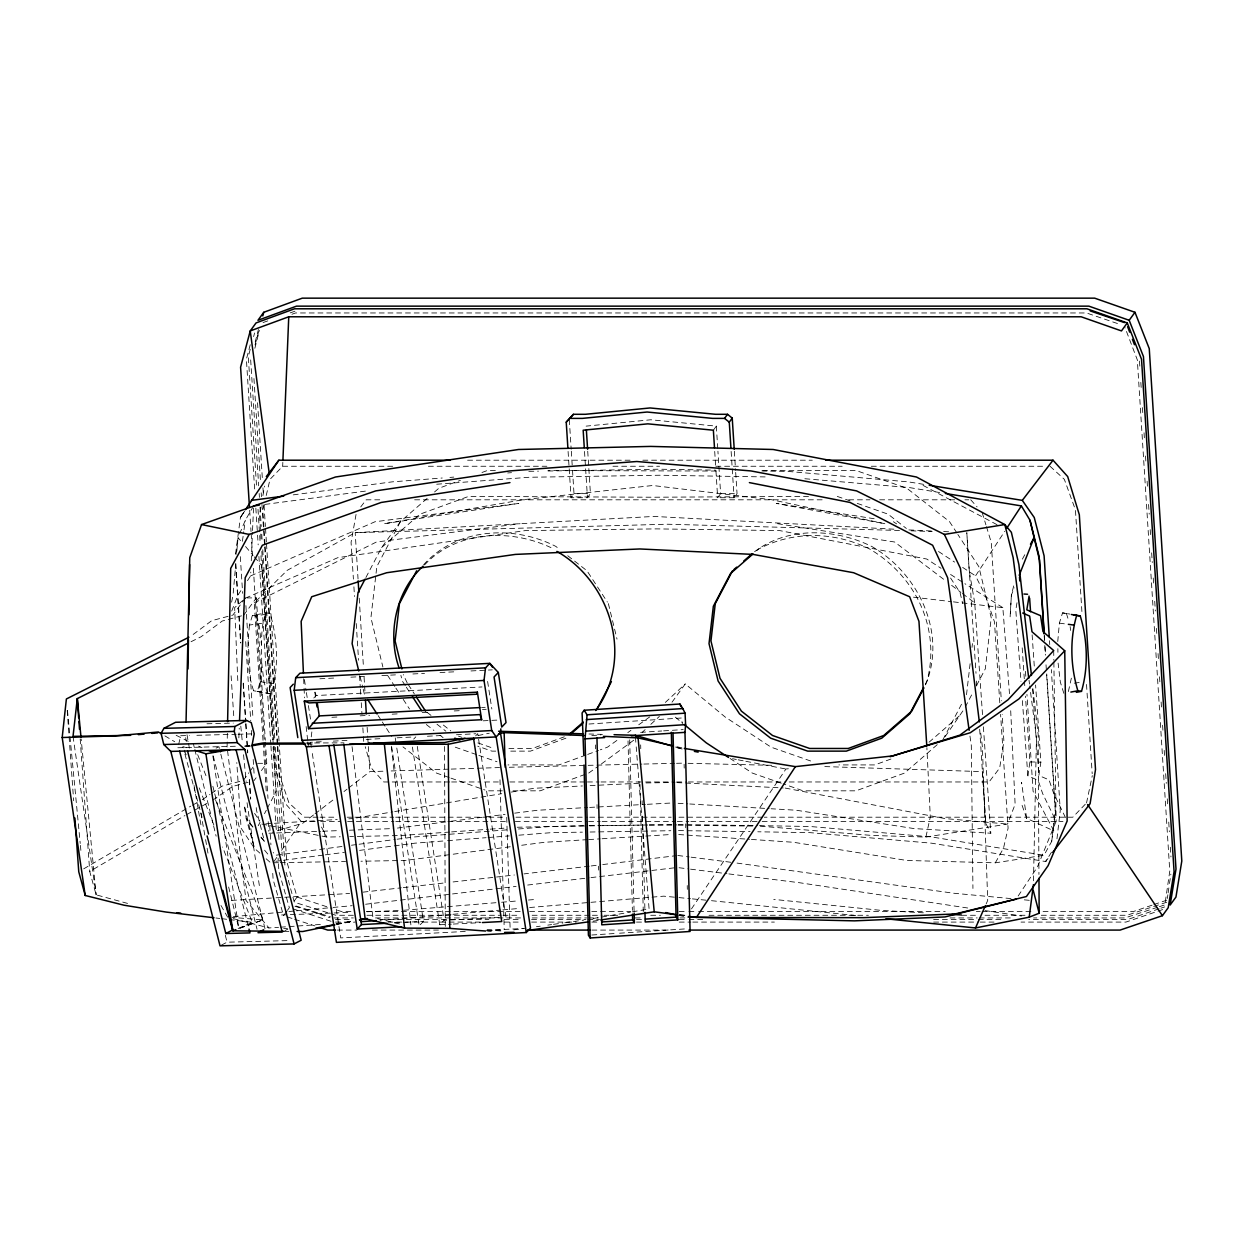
<?xml version="1.0" encoding="UTF-8"?>
<svg xmlns="http://www.w3.org/2000/svg" width="1244" height="1244" viewBox="0 0 1244 1244"><rect width="100%" height="100%" fill="white"/><g stroke="black" fill="none" stroke-linecap="round" stroke-linejoin="round"><path stroke-width="0.75" stroke-dasharray="5 3.75" d="M227.357 733.291L227.092 746.882L246.017 900.438L268.968 927.962L278.563 927.309M1033.484 880.783L1036.454 737.676L1029.752 685.973M238.848 737.879L239.237 728.222M266.216 495.516L270.026 479.344L282.683 466.251L282.839 462.364M247.463 580.684L250.635 575.894L250.79 572.116M251.272 560.764L252.47 532.401M252.548 530.504L253.605 505.919M233.219 593.139L235.707 564.434M236.858 551.03L238.024 537.641L245.317 520.272L252.672 507.505M249.453 625.048C247.307 646.88 246.374 669.801 253.636 690.809L271.347 693.934C278.92 668.059 277.785 639.183 270.057 613.447L266.2 612.857L252.423 615.438L249.453 625.048L263.028 623.135L266.2 612.857M263.028 623.135C259.047 645.714 265.345 669.474 257.244 691.353L253.636 690.809M1057.758 641.515L1059.375 623.135L1062.547 612.857L1069.871 614.085M1071.364 678.151L1068.223 692.224M751.438 839.436L793.532 842.281L906.736 860.459L995.309 862.823L1043.98 855.266L1051.693 841.426L1055.223 809.704L1046.499 672.538M966.51 694.743L970.242 662.554M971.999 647.409L972.435 643.614M1056.98 838.798L1060.261 810.326L1051.335 669.599M311.249 736.883L312.12 729.668M236.002 554.497L238.024 537.641L240.527 540.596M235.567 553.953L240.434 517.488L243.544 512.575M242.409 541.311L243.731 531.748M243.995 529.835L245.317 520.272M1167.323 898.479L1167.867 894.747M1168.132 892.865L1169.236 885.386M1169.5 883.52L1170.868 874.159M1018.183 895.975L1037.341 867.146L1056.14 821.258L1042.643 793.61L1038.118 780.315L1027.855 775.852L1029.939 761.903L1025.476 696.173M1065.47 817.572L1053.637 793.283L1049.034 779.864L1038.88 775.541L1040.87 762.168L1035.583 685.024M1017.001 602.734L1015.788 609.98L1020.982 681.339M260.867 507.101L259.498 514.736L260.602 532.105M262.904 495.641L264.599 486.109M356.048 514.441L351.072 542.384L353.405 579.098M1051.693 841.426L1055.565 812.69L1046.748 673.875M231.586 602.174L232.69 596.84M1086.525 802.94L1092.31 775.618M760.286 826.171L872.464 835.486L925.894 837.072L930.31 816.966L926.873 747.706M264.101 504.504L262.826 509.884L265.05 544.794M178.669 744.316L180.707 735.733L189.477 735.499M1013.704 585.893L1011.388 595.052L1010.112 617.086L1011.388 595.052L1014.233 587.883M255.222 341.976L258.41 329.442M254.864 348.289L259.421 330.375M250.246 344.712L246.39 359.236L254.74 490.727M250.231 349.331L248.302 356.577L256.544 486.14M253.62 336.626L254.585 332.988M255.067 344.961L258.939 330.438M925.894 837.072L1007.562 824.057L1015.12 804.277L1010.532 707.074M231.711 611.084L237.946 595.052L242.176 588.661M986.181 903.875L987.705 900.438L982.402 746.882L980.288 729.606M258.223 825.721L260.012 822.284M264.505 813.685L266.309 810.233M267.196 808.522L276.184 791.324L273.353 746.291M365.907 577.511L381.628 547.531L400.428 521.64L427.438 498.16M400.428 521.64L376.839 566.595L370.914 617.724L382.888 667.017M925.318 684.231L927.044 680.95C940.853 628.36 915.786 576.314 869.774 549.086C834.771 531.577 793.423 530.535 758.607 549.086L755.792 551.527M925.52 684.869C947.182 633.274 918.476 573.328 871.702 546.427C834.848 528.311 786.83 526.228 753.522 552.523M942.921 739.698L962.141 703.062M945.129 736.65L964.349 708.8M965.22 707.136L973.072 692.162M976.571 685.491L985.31 668.837L991.235 617.724L978.81 566.595L957.88 534.485M1022.381 559.131L1025.087 554.171M995.309 862.823L1003.488 848.268L1008.091 828.193L1000.58 714.367M1051.475 852.233L1045.644 861.532L931.554 843.183L810.015 832.64L757.798 831.785M243.42 512.823L240.434 517.488L244.71 511.113M999.803 702.782L994.454 621.767L985.201 595.052L975.529 575.894L1004.717 531.359M691.477 908.913L785.928 769.01L789.722 768.621M273.944 861.532L277.241 856.727M281.611 850.321L301.328 821.522L318.682 821.522M588.832 468.568L590.418 493.65L587.463 497.74L571.043 497.74L573.997 493.65L572.411 468.568M286.462 911.681L283.57 915.677L273.136 879.648L272.529 869.976M287.426 910.359L289.37 907.685L278.936 871.655L278.081 858.127M294.19 901.045L297.083 897.048L286.664 861.019L279.169 743.057M713.372 430.206L716.326 426.132L650.83 419.772L586.126 426.132M735.686 472.425L737.039 493.65L734.084 497.74L717.664 497.74L720.618 493.65L717.928 451.214M672.009 702.207L685.273 683.92L725.065 716.933L771.093 747.178L812.83 761.748M245.426 597.913L232.892 615.065L211.713 620.678L190.534 636.415M243.249 780.486L248.955 772.695M250.091 771.124L253.512 766.444M243.606 615.282L256.388 597.913L247.245 597.913M253.963 780.703L256.093 777.795M261.427 770.565L266.745 763.318L265.423 742.17M360.744 506.899L366.187 499.808L381.69 499.808M1047.977 858.484L1045.644 861.532L1048.008 858.453M313.799 697.993L316.147 695.536L481.972 686.952M308.465 744.534L310.611 742.295L321.932 741.704M413.677 739.091L415.807 736.852M475.643 735.873L477.758 733.649L505.981 917.092L503.867 919.316M420.254 924.712L423.458 921.353L396.416 745.56M412.417 747.053L439.754 924.759L444.03 920.296L502.109 917.294M1085.281 804.23L1072.81 817.199L764.314 817.199M263.013 740.32L254.258 602.889L287.193 570.358L355.193 532.65L654.095 516.431L897.282 529.369M665.353 702.409L685.273 683.92M633.725 740.196L599.639 765.231M642.277 732.265L645.123 729.637M650.814 724.35L659.367 716.42M242.704 600.525L234.649 607.647L237.946 684.138M434.545 491.971L438.805 488.27L460.389 480.371M381.628 547.531L420.006 514.176L468.568 496.418L652.976 497.227L808.958 496.418M423.66 564.714C456.61 527.845 513.508 524.688 555.866 546.427L558.836 548.759M424.531 564.932C457.326 529.757 512.839 528.249 553.938 549.086M929.019 742.233L961.721 713.807M937.245 744.643L904.543 773.068L855.981 790.826L803.111 790.826L783.145 783.844M313.488 814.991L302.821 823.201L272.498 832.174M315.012 813.825L334.823 798.586M343.966 791.557L347.014 789.209M348.538 788.027L369.857 771.622L383.416 771.202M616.868 740.444L607.492 747.178L600.308 749.805M627.816 732.607L630.941 730.368M638.747 724.77L649.679 716.933M588.692 773.068L598.069 766.351M212.911 800.063L232.597 786.457L250.402 781.652M202.305 799.705L209.925 794.481M211.449 793.439L222.116 786.115L241.492 780.968M83.706 868.841L190.783 806.143M127.557 903.408L96.13 894.84L89.724 871.469L184.921 815.551M192.431 805.226L197.361 802.473M186.569 814.649L193.162 810.995M194.795 810.093L209.614 801.898M216.098 748.142L218.913 746.68L220.343 752.325M221.432 945.113L227.061 942.19L290.458 940.542M285.016 930.59L287.846 929.128M254.258 602.889L376.419 542.011L520.07 523.708M191.063 641.702L201.108 636.741L222.225 621.036L241.818 615.764M245.395 598.162L337.839 557.654L525.372 530.582L656.459 528.887L779.646 530.582L926.749 559.038L941.055 568.29M238.117 928.506L252.299 922.317L222.552 847.009M250.635 575.894L375.05 521.734L518.795 503.4L384.101 523.74L523.024 499.73L652.727 485.502L771.607 499.73L885.013 523.74L776.256 503.4L874.174 518.732M481.972 472.487L487.368 470.512L496.807 470.512M564.325 736.806L532.416 748.468L507.319 748.468M565.942 738.159L530.488 751.127L507.319 751.127M585.924 755.061L558.945 764.92L507.956 764.92M587.712 754.408L598.504 750.459M585.1 774.39L540.145 790.826L511.813 790.826M890.968 759.011L874.781 764.92L838.907 764.92M239.89 928.257L262.919 919.922L214.699 797.808M263.059 322.569L268.486 320.625M290.241 312.882L295.668 310.953M291.936 314.25L295.559 312.959L1086.463 312.959L1120.735 324.637M228.647 887.019L238.832 928.444L262.919 919.922L232.317 917.388M1152.037 905.197L1133.642 911.448L1042.348 911.448M1153.872 904.559L1166.748 900.174M1159.113 908.804L1127.841 919.44L1028.788 919.44M1160.947 908.167L1164.633 906.923M1162.705 909.566L1125.913 922.084L1021.044 922.084M1166.763 902.227L1126.877 915.273L1039.409 915.273M1157.589 907.249L1124.949 917.932L1033.609 917.932M1159.408 906.658L1164.851 904.87L1169.78 871.189L1137.327 359.889L1125.027 327.654M478.1 735.546L489.296 733.198M336.797 924.51L353.794 920.995M336.673 924.09L353.747 920.84M336.782 924.168L353.887 920.949M252.423 615.438L256.031 615.982L270.057 613.447M244.773 746.244L250.495 745.234M246.747 746.695L250.464 746.058M593.093 918.507L630.428 912.147M632.294 911.821L649.088 908.96L636.213 746.866M356.499 817.946L392.809 811.881M394.721 811.554L501.736 793.688M511.3 792.086L534.236 788.261L582.41 785.959M593.201 921.151L598.924 920.265M1074.256 683.174L1081.052 682.225M513.725 929.874L523.195 928.553M536.444 926.702L540.223 926.174M547.795 925.116L551.574 924.587M553.471 924.323L562.941 923.001M564.823 922.737L583.747 920.094M265.003 504.411L367.649 490.82M341.976 846.495L275.422 855.266L273.229 852.498M351.477 845.236L357.183 844.489M359.081 844.241L395.203 839.467M397.116 839.218L414.221 836.963L508.78 829.717M293.242 494.863L392.171 481.863L442.226 478.007M275.857 861.283L281.564 860.537M283.461 860.288L323.44 855.079M325.337 854.83L344.37 852.358M359.594 850.383L414.796 843.183L445.632 840.82M510.227 846.76L405.171 860.459L360.978 861.237M521.687 845.267L544.623 842.281L586.764 839.684M397.427 828.069L449.317 821.475M451.245 821.227L505.08 814.385M514.689 813.156L537.75 810.233L587.728 807.527M589.283 866.182L523.957 873.91M591.195 865.948L600.821 864.782M602.749 864.549L675.881 855.716M365.627 904.248L516.104 886.412M527.674 885.044L589.081 877.813M590.993 877.595L675.228 867.721M363.061 892.15L401.361 887.812M403.289 887.594L445.414 882.82M453.08 881.949L514.378 874.999M233.374 916.641L287.022 911.696M288.935 911.51L294.688 910.981M296.601 910.81L331.091 907.622M333.003 907.451L352.161 905.679M451.028 914.464L380.104 920.373M452.94 914.293L500.865 910.064M502.794 909.893L520.039 908.369M529.633 907.529L589.034 902.475M590.947 902.32L663.767 896.162L677.125 897.437M403.771 910.25L499.699 902.398M501.612 902.242L518.888 900.811M528.467 900.034L536.148 899.396M449.924 477.401L453.765 477.105M507.676 472.953L511.517 472.658M518.437 828.986L551.232 826.467L587.774 825.907M447.56 840.664L486.109 837.694M488.037 837.539L509.231 835.906M518.872 835.175L551.636 832.64L582.394 832.143M436.691 484.227L529.213 477.261L659.818 475.239L766.195 476.934M449.675 832.049L401.408 835.486L349.797 836.59M451.603 831.909L488.286 829.297M490.214 829.157L507.599 827.929M517.255 827.244L587.121 825.689M280.475 927.184L322.631 924.308M336.035 923.39L355.193 922.068M588.987 724.024L681.417 718.006L682.194 722.966M591.817 735.546L600.976 734.94M640.598 732.358L661.699 730.99M663.612 730.866L683.22 729.59M591.817 935.006L596.933 934.664M600.339 934.446L617.615 933.327M619.528 933.202L643.786 931.616M645.698 931.492L668.728 929.983M670.656 929.859L686.626 928.817M588.676 839.576L600.168 838.86M602.08 838.751L671.045 834.506M265.703 823.823L337.217 819.516M348.818 818.816L352.674 818.583M231.493 900.392L274.1 897.904M276.028 897.779L349.611 893.472M589.656 807.418L645.387 804.401M647.315 804.308L670.376 803.064M319.91 678.773L335.413 677.98M350.901 677.171L364.461 676.472M381.892 675.57L395.452 674.87M412.884 673.968L424.515 673.362M440.003 672.553L455.506 671.76M470.994 670.951L486.497 670.143M488.425 670.049L492.313 669.847M481.583 707.494L485.222 707.307M331.899 717.29L339.41 716.902M360.138 715.829L369.546 715.331M392.155 714.165L399.666 713.776M422.214 712.61L429.755 712.221M454.231 710.946L459.891 710.666M482.454 709.484L486.217 709.298M483.061 720.82L498.175 720.043M333.268 741.129L350.699 740.227M366.187 739.418L381.675 738.609M397.1 737.816L412.075 737.039M427.423 736.246L440.982 735.546M456.47 734.753L475.83 733.742M394.41 922.861L423.458 921.353M439.754 924.759L451.385 924.168M453.314 924.059L480.433 922.659M465.256 931.461L340.7 937.898L311.777 749.945M486.559 930.356L524.859 928.382M590.122 785.602L638.312 783.3M646.009 782.927L674.963 782.507M281.579 914.962L351.414 912.319M366.933 911.743L401.859 910.421M268.922 833.231L274.675 833.029M276.603 832.951L320.703 831.287M322.616 831.225L339.876 830.572M349.471 830.214L393.57 828.551M391.16 770.953L449.255 769.15M451.183 769.087L499.606 767.564M509.278 767.268L586.219 765.387M206.955 723.775L233.281 723.091M196.863 735.313L236.22 734.287M238.07 734.24L252.47 733.867M177.845 747.753L235.66 746.244M244.866 746.011L250.184 745.871M283.679 928.537L287.395 928.444M588.148 765.34L641.951 764.096M643.863 764.049L674.606 763.349M676.534 763.303L682.287 763.163M261.846 824.057L326.845 837.072L340.234 836.792M528.84 471.321L538.45 471.165M548.044 471.009L659.413 469.206L715.424 470.139M590.091 832.018L670.827 830.712M678.524 830.588L750.054 831.645M278.376 862.683L270.694 862.823L265.267 857.971M280.304 862.652L345.614 861.501M589.703 825.876L647.393 824.974M649.306 824.943L676.238 824.523M678.151 824.492L757.534 825.643M589.065 825.674L600.712 825.549M602.656 825.534L647.346 825.067M649.29 825.052L676.176 825.192M716.233 471.041L547.982 470.559M762.619 470.761L856.074 470.512L906.892 488.27L949.514 521.64L956.838 532.883M305.822 743.01L343.95 742.855M307.486 744.052L313.208 744.052M467.588 460.202L631.283 460.202M642.837 460.202L812.301 460.202M282.683 466.251L393.415 466.251M428.371 466.251L546.878 466.251M612.934 466.251L659.553 466.251M715.891 466.251L842.172 466.251M871.313 466.251L1044.214 466.251M573.997 493.65L590.418 493.65M720.618 493.65L737.039 493.65M414.641 499.808L823.481 499.808M848.672 499.808L869.976 499.808M879.663 499.808L955.236 499.808M964.924 499.808L968.796 499.808M495.734 751.127L491.878 751.127L477.743 746.182M257.617 763.318L266.745 763.318M449.706 781.963L383.743 781.963L371.334 768.046L365.238 746.711M451.634 781.963L480.744 781.963M484.616 781.963L500.135 781.963M509.838 781.963L585.504 781.963M587.448 781.963L599.079 781.963M601.023 781.963L643.708 781.963M645.652 781.963L674.746 781.963M676.689 781.963L686.393 781.963M688.336 781.963L785.337 781.963M789.209 781.963L989.042 781.963L999.663 768.046L1003.908 741.377L1002.182 714.336M502.374 790.826L487.275 790.826L483.636 789.551M318.075 817.199L304.485 817.199L288.966 802.94L279.698 775.618L277.863 746.524M320.003 817.199L337.466 817.199M347.169 817.199L353.001 817.199M354.929 817.199L393.742 817.199M395.685 817.199L486.87 817.199M488.814 817.199L506.277 817.199M515.965 817.199L587.759 817.199M589.703 817.199L671.185 817.199M678.944 817.199L762.385 817.199M320.61 821.522L339.892 821.522M347.605 821.522L393.882 821.522M395.81 821.522L445.943 821.522M447.871 821.522L507.645 821.522M515.358 821.522L586.702 821.522M588.63 821.522L600.199 821.522M602.127 821.522L675.399 821.522M677.327 821.522L688.896 821.522M690.824 821.522L760.239 821.522M762.168 821.522L1062.982 821.522M350.948 911.448L341.229 911.448L333.874 909.053M366.482 911.448L399.495 911.448M401.439 911.448L521.858 911.448M529.617 911.448L583.996 911.448M591.771 911.448L630.615 911.448M679.162 911.448L686.937 911.448M688.881 911.448L696.656 911.448M698.584 911.448L945.238 911.448M976.322 911.448L980.21 911.448M982.154 911.448L1034.588 911.448M353.358 915.273L335.864 915.273L294.315 902.227L286.12 872.293M366.964 915.273L501.068 915.273M503.011 915.273L520.505 915.273M532.152 915.273L590.465 915.273M592.408 915.273L602.127 915.273M604.071 915.273L617.677 915.273M650.721 915.273L660.424 915.273M679.862 915.273L687.637 915.273M709.018 915.273L868.39 915.273M961.674 915.273L977.224 915.273M984.999 915.273L1025.802 915.273M333.952 917.932L353.374 917.932M520.521 917.932L374.755 917.932L401.999 924.541M532.183 917.932L586.593 917.932M588.536 917.932L598.255 917.932M635.186 917.932L642.961 917.932M679.893 917.932L687.668 917.932M950.027 917.932L977.24 917.932M979.183 917.932L1010.284 917.932M335.429 919.44L352.907 919.44M380.104 919.44L488.861 919.44M504.395 919.44L521.874 919.44M531.592 919.44L585.971 919.44M587.914 919.44L599.561 919.44M636.462 919.44L642.293 919.44M679.193 919.44L686.968 919.44M688.912 919.44L704.446 919.44M933.622 919.44L976.353 919.44M978.282 919.44L1003.535 919.44M335.445 922.084L352.938 922.084M387.895 922.084L481.117 922.084M504.426 922.084L521.905 922.084M531.608 922.084L576.283 922.084M591.817 922.084L599.592 922.084M636.493 922.084L642.308 922.084M679.208 922.084L690.871 922.084M692.815 922.084L774.374 922.084M933.638 922.084L978.313 922.084M980.256 922.084L995.791 922.084M337.419 930.077L356.841 930.077M372.376 930.077L438.417 930.077M486.964 930.077L504.442 930.077M591.849 930.077L665.649 930.077M283.881 931.321L291.454 931.398M678.089 825.207L752.636 826.078M761.794 470.901L786.908 471.321L908.275 481.863L925.38 484.631M759.462 825.674L809.813 826.467L931.756 836.963L1043.98 855.266M1029.939 761.903L1040.87 762.168M688.072 763.303L774.717 765.387M824.788 766.584L982.449 771.622L985.714 823.201L990.815 833.231L913.858 828.551L796.284 810.233L771.109 808.755M602.454 734.38L588.956 733.991M899.505 530.457L667.111 524.222L355.193 532.65L358.039 578.911M911.043 530.83L932.191 531.53M908.882 529.913L932.051 531.001M943.636 531.561L949.421 531.826M676.891 782.6L783.269 787.965M785.197 788.074L945.051 818.583L1007.562 824.057M923.359 912.801L881.576 910.421L773.752 899.396M678.12 803.297L687.808 803.857M689.736 803.982L769.165 808.631M678.711 834.537L749.51 839.311M487.15 929.983L504.271 931.196M487.57 931.165L491.349 931.445M804.868 478.738L909.224 487.555L939.64 492.531M1010.952 898.588L953.728 893.239L734.831 862.776M1024.294 899.847L1030.016 900.376M679.037 897.608L690.482 898.697M692.395 898.883L709.562 900.516M711.475 900.687L859.013 915.848M913.469 597.182L951.489 601.645M953.402 601.863L1002.835 607.647L1009.49 693.701M215.927 917.994L219.768 918.445M221.681 918.678L227.419 919.363M229.331 919.58L252.299 922.317M679.068 867.737L688.632 868.918M690.56 869.167L726.931 873.692M728.86 873.926L799.705 882.758L967.739 908.011M677.809 855.483L689.207 856.945M691.12 857.178L732.918 862.543M1059.375 623.135L1066.543 624.099M260.214 681.743L274.52 683.656M679.162 915.133L686.843 916.159M985.03 910.592L1021.526 916.019M777.562 523.708L894.638 542.011L945.456 580.653M679.379 914.387L686.968 915.739M1062.547 612.857L1069.607 614.147M257.244 691.353L271.347 693.934M732.498 758.731L736.324 759.462M738.236 759.835L743.959 760.939M745.856 761.312L785.928 769.01M678.664 915.366L686.05 916.952M676.938 746.742L682.489 748.002M677.296 747.784L682.894 749.199L675.57 747.053M233.266 918.632L268.968 927.962M186.445 747.722L182.899 746.618L184.407 752.2M295.994 906.005L330.329 916.797M297.083 897.048L332.039 908.447M294.968 906.238L329.909 917.637M293.04 908.882L331.666 921.493M287.24 916.875L292.76 918.678M294.595 919.285L314.841 925.878M837.274 496.418L849.979 500.85M857.24 503.385L888.092 514.176L906.363 528.467M781.325 783.222L752.293 773.068L730.072 758.467M458.461 736.121L461.99 737.35M477.898 742.917L493.806 748.468M455.257 747.178L477.027 754.781M478.847 755.419L496.994 761.748M449.162 777.516L436.457 773.068L402.963 746.851M450.966 778.138L481.817 788.929M198.573 746.136L201.994 747.613M1022.101 805.366L1026.642 818.381L1053.839 830.883L1033.08 791.324L1026.953 694.37M176.15 735.282L188.248 741.331M923.048 485.378L999.461 525.979M164.908 735.888L174.72 741.735M1002.835 607.647L964.893 583.7M950.587 574.464L963.291 582.674M893.379 521.734L896.597 523.864M938.489 551.481L954.599 562.086M962.654 567.404L975.529 575.894M951.613 585.333L960.866 592.362M962.405 593.528L974.721 602.889L982.558 715.16M567.715 555.71L586.997 570.794L607.367 602.065M427.05 712.299L431.497 715.782M443.362 725.065L450.763 730.866M436.986 724.226L445.881 731.192M426.334 724.521L433.938 730.492M440.034 735.251L443.082 737.63M675.321 717.15L682.692 723.277M259.856 853.12L254.429 848.268L241.103 828.193L236.795 762.588M1050.029 466.251L1064.351 479.344L1075.438 509.884L1082.093 614.629M970.74 499.808L977.084 506.899M301.328 821.522L285.451 803.702L275.686 769.554L274.224 746.384M245.55 546.52L253.076 555.399M254.336 556.877L261.862 565.756L273.245 744.363M261.1 837.476L264.459 841.426L256.373 809.704L256.015 803.904M264.583 850.181L269.264 855.856M253.03 827.027L246.172 818.381L244.337 805.366L254.429 848.268L246.172 818.381L253.449 828.1M261.022 837.103L264.459 841.426M254.585 813.405L259.778 821.009M950.587 578.04L960.01 592.502L962.669 603.449M407.239 682.987L403.274 674.575M408.25 684.558L414.361 693.934M405.311 685.646L402.247 680.95L400.895 675.352M406.322 687.201L410.396 693.468M387.522 675.259L394.846 686.501M395.887 688.119L399.029 692.924M403.212 699.346L409.494 708.987M378.145 715.611L381.27 720.432M382.328 722.033L385.469 726.854M386.511 728.455L391.736 736.495M220.981 905.476L227.636 917.17M321.481 827.027L326.845 837.072M197.687 754.704L206.893 778.044M184.314 750.194L186.445 755.574M199.195 787.856L214.761 827.291M315.059 692.13L316.147 695.536M1066.403 613.447L1068.923 621.518M1063.838 693.343L1060.323 682.054L1058.1 663.083M256.031 615.982L259.327 626.572L261.411 644.33M267.491 693.343L263.977 682.054L261.753 663.083M982.169 512.575L985.917 524.859M986.445 526.601L991.266 542.384L1001.327 700.807M184.921 754.051L202.057 817.324M220.826 754.191L265.081 929.019M213.268 755.994L257.041 929.237M212.864 786.27L214.279 791.915M214.761 793.796L249.018 929.144M225.32 935.286L227.061 942.19M193.426 743.928L194.359 747.691M194.81 749.572L216.129 836.186M608.378 603.635L617.008 639.105M360.107 676.487L362.766 687.434M363.201 689.269L364.539 694.743M187.004 734.753L189.368 748.095M200.859 812.907L205.244 837.678M205.587 839.591L208.619 856.743M185.683 737.676L186.351 741.502M194.033 785.415L201.388 827.431M974.721 602.889L969.169 570.358L966.806 532.65L976.011 673.331M487.617 681.448L491.846 709.002M417.284 746.4L444.03 920.296M395.234 737.91L396.121 743.648M391.549 746.213L419.181 925.831M314.794 692.255L315.649 697.76M304.407 679.582L306.133 690.715M306.413 692.566L307.268 698.133M308.403 705.55L310.984 722.251M310.611 742.295L311.482 748.033M212.864 755.87L238.832 928.444M247.043 802.738L259.778 888.465M73.023 736.37L96.13 894.84L81.171 739.014M1026.642 818.381L1021.557 782.445L1021.713 783.844M969.962 736.059L971.315 745.591L972.932 888.465M1029.021 680.219L1029.503 684.044M352.052 746.664L372.905 917.357M1070.151 626.649L1070.586 630.444M1032.971 688.849L1038.18 734.753L1038.942 874.439M391.487 747.317L410.893 924.852M306.148 726.543L307.626 740.024M307.843 741.937L308.263 745.794M240.792 726.138L242.456 743.29M243.56 754.719L246.156 781.403M67.487 710.542L80.222 843.463M80.409 845.391L81.14 853.089M635.451 737.226L636.057 744.938M1032.567 688.834L1038.88 775.541M1022.381 700.636L1027.855 775.852M80.191 738.936L89.724 871.469M67.207 710.495L73.66 800.732M983.382 726.776L990.815 833.231M1032.131 634.875L1034.386 667.655M1022.195 647.829L1024.294 678.773M1024.434 680.701L1024.823 686.501M976.524 681.043L976.742 686.159M979.681 729.233L985.714 823.201M231.104 675.772L233.888 718.223M263.137 742.264L266.34 792.583M268.191 821.631L268.813 831.303M1139.488 361.118L1139.862 366.933M1140.841 382.421L1141.339 390.165M1142.443 407.597L1142.925 415.341M1144.045 432.772L1144.527 440.516M1145.506 456.019L1146.004 463.763M1147.108 481.195L1147.606 488.939M1148.585 504.442L1149.207 514.114M1150.187 529.617L1150.669 537.361M1151.664 552.849L1152.271 562.537M1153.25 578.04L1153.748 585.784M1154.727 601.272L1155.349 610.959M1156.454 628.391L1156.951 636.135M1158.055 653.567L1158.428 659.382M1159.532 676.814L1160.014 684.558M1161.119 701.989L1161.616 709.733M1162.596 725.221L1163.093 732.98M1164.197 750.412L1164.695 758.156M1165.675 773.644L1166.281 783.331M1167.276 798.819L1167.758 806.579M1168.754 822.066L1169.36 831.754M1170.34 847.242L1170.962 856.929M1086.525 684.449L1092.185 773.675M1049.501 640.691L1049.734 644.548M1044.291 635.311L1044.54 639.167M1045.022 646.88L1045.52 654.593M1044.182 635.839L1044.665 643.552M1044.789 645.496L1045.395 655.153M1046.017 664.809L1046.391 670.609M1025.476 671.309L1025.849 677.078M734.349 451.214L735.577 470.496M731.13 451.432L734.084 497.74M716.326 426.132L717.804 449.271M714.709 451.432L715.813 468.786M715.938 470.73L717.664 497.74M587.728 451.214L588.707 466.64M584.509 451.432L585.489 466.858M585.613 468.786L587.463 497.74M569.301 419.71L571.183 449.271M571.307 451.214L572.287 466.64M568.088 451.432L569.068 466.858M569.192 468.786L571.043 497.74M353.902 586.826L354.509 596.482M356.235 623.524L358.567 660.237M359.547 675.694L360.278 687.279M360.402 689.207L360.776 695.007M361.258 702.736L362.004 714.336M362.859 727.849L363.714 741.377M257.555 402.729L262.453 480.091M262.95 487.819L263.448 495.547M264.055 505.219L265.407 526.492M265.532 528.42L266.387 541.964M266.511 543.892L279.045 741.129M265.174 546.738L277.739 744.581M253.947 378.549L260.478 481.195M261.209 492.811L261.458 496.683M261.955 504.442L264.537 545.105M264.661 547.049L277.225 744.596M277.35 746.524L284.985 866.617M250.682 359.889L258.674 485.782M259.172 493.526L259.421 497.398M260.027 507.086L261.256 526.445M261.753 534.205L262.251 541.949M262.748 549.692L274.815 739.496M275.297 747.24L282.201 855.701M260.727 534.034L261.224 541.762M261.831 551.403L274.1 744.456M258.006 509.34L260.229 544.157M260.96 555.757L272.623 739.449M273.12 747.193L279.138 841.939M255.844 508.127L257.446 533.256M257.57 535.2L258.177 544.856M258.907 556.472L270.834 744.036M270.959 745.965L276.355 831.054M256.388 597.913L265.299 740.242M249.671 510.32L251.024 531.577M251.148 533.52L252.625 556.721M253.356 568.321L264.288 740.429M264.412 742.357L267.973 798.43M269.699 825.503L270.928 844.847M245.908 605.595L253.014 719.079M240.31 556.628L242.642 593.326M245.706 641.624L250.728 720.836M251.35 730.492L251.723 736.293M253.185 759.478L254.289 776.862M235.8 563.579L240.823 642.619M243.389 683.096L245.83 721.66M245.954 723.588L247.789 752.496M249.5 779.49L250.728 798.772M235.567 563.967L240.59 643.024M243.155 683.516L245.612 722.08M245.721 724.008L247.572 752.931M249.282 779.926L250.51 799.192M359.221 598.177L363.481 667.562M364.072 677.187L365.13 694.541M367.135 727.305L367.726 736.93M367.851 738.858L368.208 744.643M368.317 746.571L369.857 771.622M303.66 678.711L304.002 686.361M304.08 688.274L304.5 697.837M506.728 817.355L510.133 929.004M499.995 779.786L504.209 929.252M684.107 764.236L684.216 768.092M685.646 823.917L685.739 827.773M687.232 885.526L687.326 889.367M640.676 744.876L640.769 748.732M642.106 800.716L642.199 804.557M642.495 816.111L644.921 910.452M640.007 784.466L643.272 911.525M629.697 739.807L634.098 911.152M628.033 740.895L632.387 910.313M595.472 744.954L595.581 748.795M597.011 804.619L597.104 808.476M598.582 866.228L598.691 870.085M1057.866 648.699L1057.929 652.291M1053.699 650.55L1053.839 660.237M1053.87 662.181L1056.14 821.258M444.528 746.447L445.29 926.998"/><path stroke-width="1.5" d="M188.015 668.977L188.45 639.96M188.839 614.816L189.617 564.512M227.605 721.66L230.7 568.352L249.142 534.422L375.781 490.882L509.698 470.932L636.804 461.508L750.941 470.932L856.525 490.882L944.398 534.422L1004.794 524.564L1011.356 532.292L1018.883 564.512L1031.463 675.461M885.93 918.772L975.498 927.962L1029.208 917.17L1033.406 884.655M186.04 722.189L189.757 557.654L201.544 524.564L335.476 477.012L518.515 449.488L650.69 446.409L773.146 449.488L916.486 477.012L1004.794 524.564L1013.145 557.654L1028.772 678.307M239.532 720.509L245.192 577.745L262.375 545.245L381.162 502.467L509.947 482.61M282.917 460.42L288.748 316.785L1081.16 316.785L1121.466 330.92L1127.266 322.927L1086.961 308.792L294.548 308.792L256.046 322.927L250.246 330.92L240.59 367.229L249.422 506.448M584.042 764.982L588.412 935.224L590.154 937.976L690.093 931.476L684.977 732.358L685.599 724.63L685.071 713.17L682.801 708.582L679.924 704.011L584.182 710.246L582.099 712.967L583.794 755.341M1080.274 615.982L1076.666 615.438C1069.576 639.665 1070.633 666.722 1077.864 690.809L1081.487 691.353C1088.562 667.142 1087.505 640.085 1080.274 615.982L1073.339 614.723M214.015 917.761L166.167 912.07L124.042 905.212L85.214 895.478L62.2 737.521L66.383 698.972L188.855 637.255M500.865 728.86L500.43 732.467L530.519 928.086L526.274 932.534L336.424 942.377L306.335 746.773L301.903 740.382L294.19 690.296L295.699 677.669L299.975 673.191L489.809 663.363L498.331 672.506L506.028 722.593L501.752 727.071L494.055 676.969L498.331 672.506M526.274 932.534L496.169 736.93L491.722 730.555L484.025 680.452L485.533 667.841L489.809 663.363L492.468 667.188M294.082 943.932L244.866 749.494L237.309 742.606L234.292 731.41L234.898 726.496L246.545 720.447L251.226 722.624L254.227 733.82L251.941 745.825L301.157 940.262L294.082 943.932L220.017 945.844L170.801 751.407L163.773 744.518L161.067 733.307L163.928 728.331L175.575 722.282L246.545 720.447M590.154 937.976L585.038 738.858L587.075 714.802L584.182 710.246M1029.083 596.094L1026.813 609.84L1040.559 615.656L1042.97 631.548L1064.74 650.783L1067.15 821.04L1048.101 865.7L1026.409 896.535L954.972 913.998L863.46 917.668L696.422 917.434L688.756 916.408M477.385 692.162L476.872 694.23L309.103 702.922L304.282 701.134L308.528 728.673L481.63 719.716L477.385 692.162L304.282 701.134M262.795 315.929L263.759 312.291L302.276 298.156L1094.673 298.156L1134.979 312.291L1149.254 348.6L1181.8 861.019L1175.953 897.048L1170.153 905.041L1176 869.012L1143.454 356.577L1129.179 320.283L1088.873 306.148L296.476 306.148L257.959 320.283L263.759 312.291M1019.194 575.319L1034.091 537.641L1030.001 520.272L1021.386 505.919L945.347 493.464M975.498 927.962L985.419 905.601M365.036 579.175L358.039 592.502L352.114 643.614L358.77 671.014M416.647 570.794L399.433 603.635L395.094 640.971L401.905 668.961M923.592 687.528L909.815 713.792L881.794 738.159L846.324 751.127L807.714 751.127L770.611 738.159L739.48 713.792L718.083 680.95L709.018 643.614L713.341 606.279L730.57 573.453L752.993 553.953M923.794 688.15L911.743 711.133L883.722 735.499L848.252 748.468L809.642 748.468L772.54 735.499L741.408 711.133L720.012 678.307L710.946 640.971L715.269 603.635L732.498 570.794M595.705 710.511C634.098 658.434 611.224 582.379 556.908 551.403M596.762 709.484L611.41 681.588M1030.483 544.25L1034.091 537.641L1039.517 560.111L1044.167 633.383M245.426 509.698L278.874 460.202L450.266 460.202M696.422 917.434L795.398 766.631L892.57 755.917L970.304 732.732L1018.867 698.957L1064.74 650.783M1006.8 528.187L1021.386 505.919M308.528 728.673L319.273 715.906L479.749 707.587M567.855 447.576L566.238 422.183L573.437 414.299L585.38 414.299L650.068 407.954L715.58 414.299L727.522 414.299L732.234 418.108L734.224 449.271M566.238 422.183L573.437 414.299M570.483 418.388L582.41 418.388L647.113 412.028L712.61 418.388L724.552 418.388L727.522 414.299M730.897 447.576L729.279 422.183L732.234 418.108M1129.179 320.283L1134.979 312.291M688.958 930.077L1120.113 930.077L1162.425 915.677L1168.225 907.685L1174.072 871.655L1141.525 359.236L1127.266 322.927M929.19 485.253L1022.304 500.368L1053.03 460.202L1067.679 476.561L1079.325 514.736L1095.513 769.554L1090.086 803.702L1052.751 852.295M266.294 476.561L278.874 460.202M293.32 684.184L290.116 687.543L297.814 737.63M500.43 732.467L496.169 736.93L373.542 743.29M328.991 745.591L357.215 929.035L361.491 924.572L386.666 923.266M423.131 566.144C395.996 590.838 386.946 633.445 399.075 667.888M733.898 569.581L736.697 567.14M743.71 561.06L752.122 553.736M569.27 734.287L583.296 722.095M570.156 734.504L582.767 723.526M170.801 751.407L179.649 751.174L225.802 933.513L232.846 929.859L222.847 890.393M263.666 929.75L258.006 932.689L282.186 932.067L236.033 749.728M187.704 643.366L77.299 698.599L73.023 736.37L130.651 735.344M235.816 929.641L232.799 930.823L207.095 835.937M1029.208 917.17L1039.16 913.236L1038.973 878.326M288.748 316.785L250.246 330.92L269.264 473.637M890.066 756.725L959.901 735.142L1008.044 699.766L1053.699 650.55L1031.991 631.75L1029.643 616.075L1022.708 613.028M1016.053 899.179L945.02 916.937L854.426 920.855L687.994 916.999M465.038 738.267L444.512 742.559L368.504 743.088M349.611 744.13L448.229 744.27L474.322 738.843M498.549 733.804L504.147 732.654L584.136 735.515M334.9 924.898L302.805 931.507L297.129 931.461M359.454 919.829L365.114 918.663L404.502 928.102L449.768 928.382L485.673 931.025M315.852 928.102L332.972 924.883M359.594 919.86L367.198 918.43M1076.309 692.317L1081.487 691.353M1070.851 692.068L1077.864 690.809M223.749 749.992L212.289 752.045L208.852 750.567M252.408 744.892L261.971 743.181L303.909 743.026M195.292 750.49L205.913 753.817L230.047 749.619M252.314 745.731L261.598 744.114L305.573 744.052M589.392 921.726L527.192 930.481M600.836 919.985L654.22 911.805L675.321 914.62M514.005 932.316L504.582 932.425M253.605 505.919L259.296 505.157M251.397 500.368L283.741 496.123M138.364 734.644L144.149 734.115M151.877 733.4L157.661 732.871M360.947 921.68L376.279 920.638M587.075 714.802L682.801 708.582M586.297 719.607L685.071 713.17M586.422 731.083L685.599 724.63M585.038 738.858L604.646 737.583M631.392 735.842L684.977 732.358M601.941 921.944L632.636 919.938L634.393 922.706L601.769 924.821L596.964 738.081M645.387 919.098L676.083 917.108L677.84 919.876L645.216 921.991L644.967 912.365M295.699 677.669L485.533 667.841M294.19 690.296L484.025 680.452M312.228 723.277L479.997 714.585L481.63 719.716M301.903 740.382L491.722 730.555M306.335 746.773L369.67 743.492M357.215 929.035L401.75 926.733M482.361 922.55L501.736 921.54L473.513 738.096M62.2 737.521L115.956 735.873L158.377 731.985L161.642 733.944M163.928 728.331L234.898 726.496M161.067 733.307L234.292 731.41M163.773 744.518L237.309 742.606M244.866 749.494L179.649 751.174M225.802 933.513L249.966 932.907L249.018 929.144M825.783 460.202L1053.03 460.202M335.476 930.077L327.716 930.077L320.346 927.682M527.751 930.077L589.905 930.077M283.881 931.321L232.799 930.823L205.913 753.817M614.054 734.691L635.295 735.297L671.915 745.98M498.626 731.254L583.187 733.82M603.356 736.339L638.079 737.91L673.237 745.902M951.831 914.433L961.332 914.962M1023.936 594.026L1027.56 594.259M176.866 912.785L180.691 913.096M1068.332 624.332L1073.696 625.048M795.398 766.631L684.34 748.422M1071.364 614.474L1076.666 615.438M694.354 751.392L698.164 752.122M749.386 482.61L850.134 502.467L932.627 545.245L947.633 577.745L969.154 730.337M201.544 524.564L249.142 534.422M665.727 912.567L676.814 914.962M1090.195 310.922L1124.467 322.6M454.775 738.159L460.062 740.009M728.486 757.425L706.265 742.839L684.169 724.49M724.552 418.388L729.279 422.183M635.295 735.297L638.079 737.91L654.22 911.805M1022.304 500.368L1034.246 517.488L1044.105 555.866L1049.252 636.835M1087.598 804.557L1162.425 915.677M416.398 697.06L425.572 711.133M412.433 696.593L421.607 710.666M367.68 699.563L377.087 714.009M944.398 534.422L960.43 568.352L979.339 721.924M1127.639 326.799L1129.692 332.164M1132.413 339.332L1134.466 344.712M679.924 704.011L680.888 706.545M85.214 895.478L78.761 871.78L74.904 818.023M1033.282 890.455L1039.16 913.236M187.642 751.283L208.572 833.993M1030.001 520.272L1039.144 556.628L1044.058 633.896M333.858 744.938L361.491 924.572M317.282 702.953L319.273 715.906M316.489 703.28L317.049 706.95M343.81 744.005L365.114 918.663M384.427 744.814L404.502 928.102M80.984 737.086L77.299 698.599L78.667 717.804M78.947 721.644L79.507 729.342M1029.628 598.224L1030.545 611.721M1019.505 577.154L1019.753 580.964M714.476 447.576L713.372 430.206L647.86 423.846L583.172 430.206L584.276 447.576M586.375 429.989L587.603 449.271M358.148 580.824L358.863 592.393M365.487 700.325L366.311 713.807M926.78 745.794L918.958 621.347L909.659 596.747L853.648 572.738L753.055 554.404L639.805 548.962L515.405 554.404L386.682 572.738L311.715 596.747L301.141 621.347L303.412 672.973M504.147 732.654L505.204 767.299M673.035 733.136L677.84 919.876M671.34 732.281L676.083 917.108M634.145 913.08L634.393 922.706M632.496 914.153L632.636 919.938M448.229 744.27L449.768 928.382"/></g></svg>
